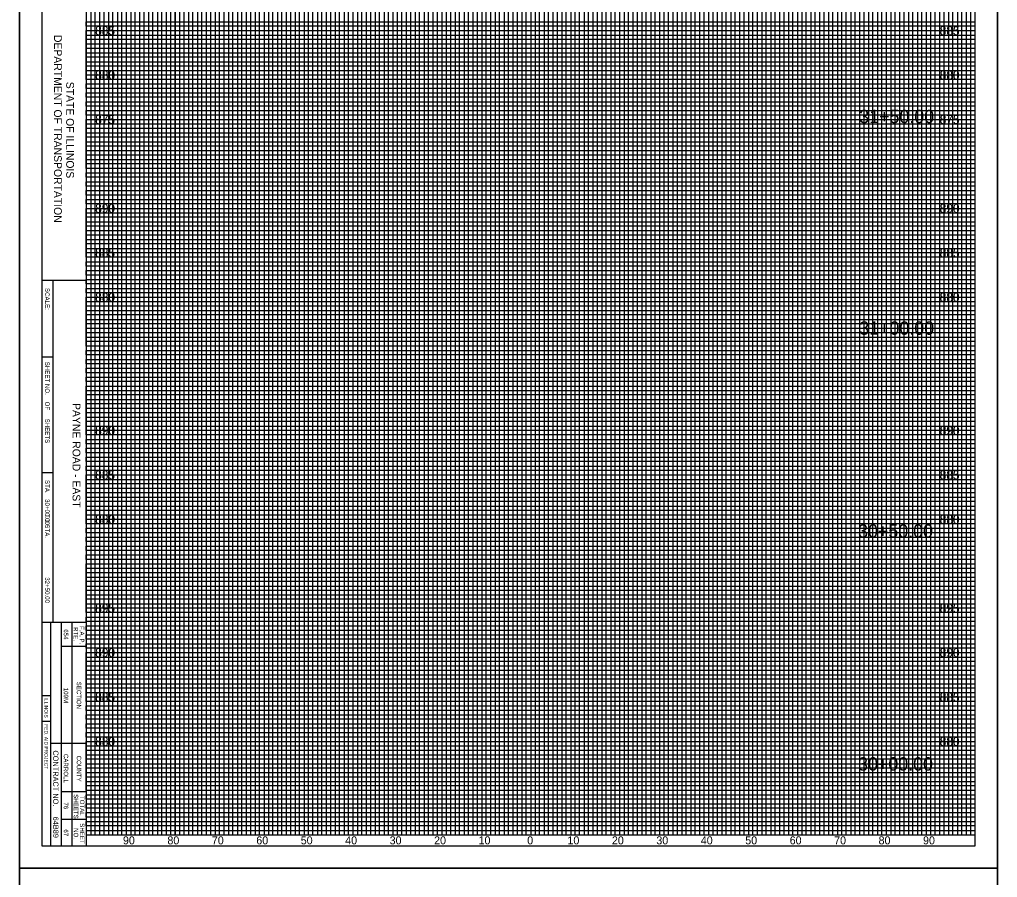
# Model space of a CAD drawing. Extents: x 874 to 5505, y 981 to 7567.
# Drawn here: x 5285 to 5505, y 1330.4 to 1523.5 of the extents above; entities that cross this region are included whole.
import ezdxf

# ---------------------------------------------------------------- set-up
doc = ezdxf.new("R2010")
doc.units = 0
for name, color, linetype in [('Sheets_General Details', 7, 'Continuous'), ('Sheets_Minor Grid', 7, 'Continuous'), ('Sheets_Printer Plotting Border', 7, 'Continuous')]:
    doc.layers.add(name, color=color, linetype=linetype)

msp = doc.modelspace()

# ---------------------------------------------------------------- linework, layer by layer
at = {"layer": 'Sheets_General Details'}
for p, q in [((5285, 1332.5), (5285, 1672.5)), ((5505, 1672.5), (5505, 1332.5)), ((5300, 1657.5), (5300, 1337.5)), ((5300, 1464.76), (5290, 1464.76)), ((5292.5, 1464.76), (5292.5, 1387.76)), ((5292.5, 1447.5), (5290, 1447.5)), ((5292.5, 1421.5), (5290, 1421.5)), ((5300, 1387.76), (5290, 1387.76)), ((5291.95, 1387.76), (5291.95, 1337.5)), ((5294.35, 1387.76), (5294.35, 1337.5)), ((5296.75, 1387.76), (5296.75, 1337.5)), ((5300, 1382.36), (5294.35, 1382.36)), ((5291.95, 1371.29), (5290, 1371.29)), ((5291.95, 1365.49), (5290, 1365.49)), ((5300, 1360.56), (5291.95, 1360.56)), ((5300, 1349.64), (5294.35, 1349.64)), ((5300, 1343.43), (5294.35, 1343.43)), ((5285, 992.5), (5285, 1332.5)), ((5285, 1332.5), (5505, 1332.5)), ((5505, 1332.5), (5285, 1332.5)), ((5505, 1332.52), (5505, 1332.5)), ((5505, 1332.5), (5505, 992.5))]:
    msp.add_line(p, q, dxfattribs=at)
msp.add_lwpolyline([(5290, 1337.5), (5500, 1337.5), (5500, 1657.5), (5290, 1657.5)], close=True, dxfattribs=at)
for points in [[(5310, 1655), (5310, 1340), (5320, 1340), (5320, 1655)], [(5320, 1655), (5320, 1340), (5330, 1340), (5330, 1655)], [(5340, 1655), (5340, 1340), (5350, 1340), (5350, 1655)], [(5360, 1655), (5360, 1340), (5370, 1340), (5370, 1655)], [(5380, 1655), (5380, 1340), (5390, 1340), (5390, 1655)], [(5400, 1655), (5400, 1340), (5410, 1340), (5410, 1655)], [(5420, 1655), (5420, 1340), (5430, 1340), (5430, 1655)], [(5440, 1655), (5440, 1340), (5450, 1340), (5450, 1655)], [(5460, 1655), (5460, 1340), (5470, 1340), (5470, 1655)], [(5480, 1655), (5480, 1340), (5490, 1340), (5490, 1655)], [(5500, 1510), (5300, 1510), (5300, 1520), (5500, 1520)], [(5500, 1490), (5300, 1490), (5300, 1500), (5500, 1500)], [(5500, 1470), (5300, 1470), (5300, 1480), (5500, 1480)], [(5500, 1450), (5300, 1450), (5300, 1460), (5500, 1460)], [(5500, 1430), (5300, 1430), (5300, 1440), (5500, 1440)], [(5500, 1410), (5300, 1410), (5300, 1420), (5500, 1420)], [(5500, 1390), (5300, 1390), (5300, 1400), (5500, 1400)], [(5499, 1340), (5500, 1340), (5500, 1350), (5300, 1350), (5300, 1360), (5500, 1360), (5500, 1370), (5300, 1370), (5300, 1380), (5500, 1380)], [(5300, 1340), (5500, 1340)]]:
    msp.add_lwpolyline(points, dxfattribs=at)
at = {"layer": 'Sheets_Minor Grid'}
for points in [[(5301, 1655), (5301, 1340), (5302, 1340), (5302, 1655)], [(5303, 1655), (5303, 1340), (5304, 1340), (5304, 1655)], [(5305, 1655), (5305, 1340), (5306, 1340), (5306, 1655)], [(5307, 1655), (5307, 1340), (5308, 1340), (5308, 1655)], [(5309, 1655), (5309, 1340), (5311, 1340), (5311, 1655)], [(5312, 1655), (5312, 1340), (5313, 1340), (5313, 1655)], [(5314, 1655), (5314, 1340), (5315, 1340), (5315, 1655)], [(5316, 1655), (5316, 1340), (5317, 1340), (5317, 1655)], [(5318, 1655), (5318, 1340), (5319, 1340), (5319, 1655)], [(5321, 1655), (5321, 1340), (5322, 1340), (5322, 1655)], [(5323, 1655), (5323, 1340), (5324, 1340), (5324, 1655)], [(5325, 1655), (5325, 1340), (5326, 1340), (5326, 1655)], [(5327, 1655), (5327, 1340), (5328, 1340), (5328, 1655)], [(5329, 1655), (5329, 1340), (5331, 1340), (5331, 1655)], [(5332, 1655), (5332, 1340), (5333, 1340), (5333, 1655)], [(5334, 1655), (5334, 1340), (5335, 1340), (5335, 1655)], [(5336, 1655), (5336, 1340), (5337, 1340), (5337, 1655)], [(5338, 1655), (5338, 1340), (5339, 1340), (5339, 1655)], [(5341, 1655), (5341, 1340), (5342, 1340), (5342, 1655)], [(5343, 1655), (5343, 1340), (5344, 1340), (5344, 1655)], [(5345, 1655), (5345, 1340), (5346, 1340), (5346, 1655)], [(5347, 1655), (5347, 1340), (5348, 1340), (5348, 1655)], [(5349, 1655), (5349, 1340), (5351, 1340), (5351, 1655)], [(5352, 1655), (5352, 1340), (5353, 1340), (5353, 1655)], [(5354, 1655), (5354, 1340), (5355, 1340), (5355, 1655)], [(5356, 1655), (5356, 1340), (5357, 1340), (5357, 1655)], [(5358, 1655), (5358, 1340), (5359, 1340), (5359, 1655)], [(5361, 1655), (5361, 1340), (5362, 1340), (5362, 1655)], [(5363, 1655), (5363, 1340), (5364, 1340), (5364, 1655)], [(5365, 1655), (5365, 1340), (5366, 1340), (5366, 1655)], [(5367, 1655), (5367, 1340), (5368, 1340), (5368, 1655)], [(5369, 1655), (5369, 1340), (5371, 1340), (5371, 1655)], [(5372, 1655), (5372, 1340), (5373, 1340), (5373, 1655)], [(5374, 1655), (5374, 1340), (5375, 1340), (5375, 1655)], [(5376, 1655), (5376, 1340), (5377, 1340), (5377, 1655)], [(5378, 1655), (5378, 1340), (5379, 1340), (5379, 1655)], [(5381, 1655), (5381, 1340), (5382, 1340), (5382, 1655)], [(5383, 1655), (5383, 1340), (5384, 1340), (5384, 1655)], [(5385, 1655), (5385, 1340), (5386, 1340), (5386, 1655)], [(5387, 1655), (5387, 1340), (5388, 1340), (5388, 1655)], [(5389, 1655), (5389, 1340), (5391, 1340), (5391, 1655)], [(5392, 1655), (5392, 1340), (5393, 1340), (5393, 1655)], [(5394, 1655), (5394, 1340), (5395, 1340), (5395, 1655)], [(5396, 1655), (5396, 1340), (5397, 1340), (5397, 1655)], [(5398, 1655), (5398, 1340), (5399, 1340), (5399, 1655)], [(5401, 1655), (5401, 1340), (5402, 1340), (5402, 1655)], [(5403, 1655), (5403, 1340), (5404, 1340), (5404, 1655)], [(5405, 1655), (5405, 1340), (5406, 1340), (5406, 1655)], [(5407, 1655), (5407, 1340), (5408, 1340), (5408, 1655)], [(5409, 1655), (5409, 1340), (5411, 1340), (5411, 1655)], [(5412, 1655), (5412, 1340), (5413, 1340), (5413, 1655)], [(5414, 1655), (5414, 1340), (5415, 1340), (5415, 1655)], [(5416, 1655), (5416, 1340), (5417, 1340), (5417, 1655)], [(5418, 1655), (5418, 1340), (5419, 1340), (5419, 1655)], [(5421, 1655), (5421, 1340), (5422, 1340), (5422, 1655)], [(5423, 1655), (5423, 1340), (5424, 1340), (5424, 1655)], [(5425, 1655), (5425, 1340), (5426, 1340), (5426, 1655)], [(5427, 1655), (5427, 1340), (5428, 1340), (5428, 1655)], [(5429, 1655), (5429, 1340), (5431, 1340), (5431, 1655)], [(5432, 1655), (5432, 1340), (5433, 1340), (5433, 1655)], [(5434, 1655), (5434, 1340), (5435, 1340), (5435, 1655)], [(5436, 1655), (5436, 1340), (5437, 1340), (5437, 1655)], [(5438, 1655), (5438, 1340), (5439, 1340), (5439, 1655)], [(5441, 1655), (5441, 1340), (5442, 1340), (5442, 1655)], [(5443, 1655), (5443, 1340), (5444, 1340), (5444, 1655)], [(5445, 1655), (5445, 1340), (5446, 1340), (5446, 1655)], [(5447, 1655), (5447, 1340), (5448, 1340), (5448, 1655)], [(5449, 1655), (5449, 1340), (5451, 1340), (5451, 1655)], [(5452, 1655), (5452, 1340), (5453, 1340), (5453, 1655)], [(5454, 1655), (5454, 1340), (5455, 1340), (5455, 1655)], [(5456, 1655), (5456, 1340), (5457, 1340), (5457, 1655)], [(5458, 1655), (5458, 1340), (5459, 1340), (5459, 1655)], [(5461, 1655), (5461, 1340), (5462, 1340), (5462, 1655)], [(5463, 1655), (5463, 1340), (5464, 1340), (5464, 1655)], [(5465, 1655), (5465, 1340), (5466, 1340), (5466, 1655)], [(5467, 1655), (5467, 1340), (5468, 1340), (5468, 1655)], [(5469, 1655), (5469, 1340), (5471, 1340), (5471, 1655)], [(5472, 1655), (5472, 1340), (5473, 1340), (5473, 1655)], [(5474, 1655), (5474, 1340), (5475, 1340), (5475, 1655)], [(5476, 1655), (5476, 1340), (5477, 1340), (5477, 1655)], [(5478, 1655), (5478, 1340), (5479, 1340), (5479, 1655)], [(5481, 1655), (5481, 1340), (5482, 1340), (5482, 1655)], [(5483, 1655), (5483, 1340), (5484, 1340), (5484, 1655)], [(5485, 1655), (5485, 1340), (5486, 1340), (5486, 1655)], [(5487, 1655), (5487, 1340), (5488, 1340), (5488, 1655)], [(5489, 1655), (5489, 1340), (5491, 1340), (5491, 1655)], [(5492, 1655), (5492, 1340), (5493, 1340), (5493, 1655)], [(5494, 1655), (5494, 1340), (5495, 1340), (5495, 1655)], [(5496, 1655), (5496, 1340), (5497, 1340), (5497, 1655)], [(5498, 1655), (5498, 1340), (5499, 1340), (5499, 1655)], [(5500, 1522), (5300, 1522), (5300, 1523), (5500, 1523)], [(5500, 1519), (5300, 1519), (5300, 1521), (5500, 1521)], [(5500, 1517), (5300, 1517), (5300, 1518), (5500, 1518)], [(5500, 1515), (5300, 1515), (5300, 1516), (5500, 1516)], [(5500, 1513), (5300, 1513), (5300, 1514), (5500, 1514)], [(5500, 1511), (5300, 1511), (5300, 1512), (5500, 1512)], [(5500, 1508), (5300, 1508), (5300, 1509), (5500, 1509)], [(5500, 1506), (5300, 1506), (5300, 1507)], [(5300, 1507), (5500, 1507)], [(5500, 1504), (5300, 1504), (5300, 1505), (5500, 1505)], [(5500, 1502), (5300, 1502), (5300, 1503), (5500, 1503)], [(5500, 1499), (5300, 1499), (5300, 1501), (5500, 1501)], [(5500, 1497), (5300, 1497), (5300, 1498), (5500, 1498)], [(5500, 1495), (5300, 1495), (5300, 1496), (5500, 1496)], [(5500, 1493), (5300, 1493), (5300, 1494), (5500, 1494)], [(5500, 1491), (5300, 1491), (5300, 1492), (5500, 1492)], [(5500, 1488), (5300, 1488), (5300, 1489), (5500, 1489)], [(5500, 1486), (5300, 1486), (5300, 1487), (5500, 1487)], [(5500, 1484), (5300, 1484), (5300, 1485), (5500, 1485)], [(5500, 1482), (5300, 1482), (5300, 1483), (5500, 1483)], [(5500, 1479), (5300, 1479), (5300, 1481), (5500, 1481)], [(5500, 1477), (5300, 1477), (5300, 1478), (5500, 1478)], [(5500, 1475), (5300, 1475), (5300, 1476), (5500, 1476)], [(5500, 1473), (5300, 1473), (5300, 1474), (5500, 1474)], [(5500, 1471), (5300, 1471), (5300, 1472), (5500, 1472)], [(5500, 1468), (5300, 1468), (5300, 1469), (5500, 1469)], [(5500, 1466), (5300, 1466), (5300, 1467), (5500, 1467)], [(5500, 1464), (5300, 1464), (5300, 1465), (5500, 1465)], [(5500, 1462), (5300, 1462), (5300, 1463), (5500, 1463)], [(5500, 1459), (5300, 1459), (5300, 1461), (5500, 1461)], [(5500, 1457), (5300, 1457), (5300, 1458), (5500, 1458)], [(5500, 1455), (5300, 1455), (5300, 1456), (5500, 1456)], [(5500, 1453), (5300, 1453), (5300, 1454), (5500, 1454)], [(5500, 1451), (5300, 1451), (5300, 1452)], [(5300, 1452), (5500, 1452)], [(5500, 1448), (5300, 1448), (5300, 1449), (5500, 1449)], [(5500, 1446), (5300, 1446), (5300, 1447), (5500, 1447)], [(5500, 1444), (5300, 1444), (5300, 1445), (5500, 1445)], [(5500, 1442), (5300, 1442), (5300, 1443), (5500, 1443)], [(5500, 1439), (5300, 1439), (5300, 1441), (5500, 1441)], [(5500, 1437), (5300, 1437), (5300, 1438), (5500, 1438)], [(5500, 1435), (5300, 1435), (5300, 1436), (5500, 1436)], [(5500, 1433), (5300, 1433), (5300, 1434), (5500, 1434)], [(5500, 1431), (5300, 1431), (5300, 1432), (5500, 1432)], [(5500, 1428), (5300, 1428), (5300, 1429), (5500, 1429)], [(5500, 1426), (5300, 1426), (5300, 1427), (5500, 1427)], [(5500, 1424), (5300, 1424), (5300, 1425), (5500, 1425)], [(5500, 1422), (5300, 1422), (5300, 1423), (5500, 1423)], [(5500, 1419), (5300, 1419), (5300, 1421), (5500, 1421)], [(5500, 1417), (5300, 1417), (5300, 1418), (5500, 1418)], [(5500, 1415), (5300, 1415), (5300, 1416), (5500, 1416)], [(5500, 1413), (5300, 1413), (5300, 1414), (5500, 1414)], [(5500, 1411), (5300, 1411), (5300, 1412), (5500, 1412)], [(5500, 1408), (5300, 1408), (5300, 1409), (5500, 1409)], [(5500, 1406), (5300, 1406), (5300, 1407), (5500, 1407)], [(5500, 1404), (5300, 1404), (5300, 1405), (5500, 1405)], [(5500, 1402), (5300, 1402), (5300, 1403), (5500, 1403)], [(5500, 1399), (5300, 1399), (5300, 1401), (5500, 1401)], [(5500, 1397), (5300, 1397), (5300, 1398), (5500, 1398)], [(5500, 1395), (5300, 1395), (5300, 1396)], [(5300, 1396), (5500, 1396)], [(5500, 1393), (5300, 1393), (5300, 1394), (5500, 1394)], [(5500, 1391), (5300, 1391), (5300, 1392), (5500, 1392)], [(5500, 1388), (5300, 1388), (5300, 1389), (5500, 1389)], [(5500, 1386), (5300, 1386), (5300, 1387), (5500, 1387)], [(5500, 1384), (5300, 1384), (5300, 1385), (5500, 1385)], [(5500, 1382), (5300, 1382), (5300, 1383), (5500, 1383)], [(5300, 1341), (5500, 1341), (5500, 1342), (5300, 1342), (5300, 1343), (5500, 1343), (5500, 1344), (5300, 1344), (5300, 1345), (5500, 1345), (5500, 1346), (5300, 1346), (5300, 1347), (5500, 1347), (5500, 1348), (5300, 1348), (5300, 1349), (5500, 1349), (5500, 1351), (5300, 1351), (5300, 1352), (5500, 1352), (5500, 1353), (5300, 1353), (5300, 1354), (5500, 1354), (5500, 1355), (5300, 1355), (5300, 1356), (5500, 1356), (5500, 1357), (5300, 1357), (5300, 1358), (5500, 1358), (5500, 1359), (5300, 1359), (5300, 1361), (5500, 1361), (5500, 1362), (5300, 1362), (5300, 1363), (5500, 1363), (5500, 1364), (5300, 1364), (5300, 1365), (5500, 1365), (5500, 1366), (5300, 1366), (5300, 1367), (5500, 1367), (5500, 1368), (5300, 1368), (5300, 1369), (5500, 1369), (5500, 1371), (5300, 1371), (5300, 1372), (5500, 1372), (5500, 1373), (5300, 1373), (5300, 1374), (5500, 1374), (5500, 1375), (5300, 1375), (5300, 1376), (5500, 1376), (5500, 1377), (5300, 1377), (5300, 1378), (5500, 1378), (5500, 1379), (5300, 1379), (5300, 1381), (5500, 1381)]]:
    msp.add_lwpolyline(points, dxfattribs=at)
at = {"layer": 'Sheets_Printer Plotting Border'}
for points in [[(5285, 1672.5), (5285, 1332.5), (5505, 1332.5), (5505, 1672.5)], [(5285, 1332.5), (5285, 992.5), (5505, 992.5), (5505, 1332.5)]]:
    msp.add_lwpolyline(points, close=True, dxfattribs=at)

# ---------------------------------------------------------------- texts
at = {"layer": 'Sheets_General Details'}
for s, height, p in [('885', 2, (5302.02, 1520)), ('885', 2, (5492.02, 1520)), ('880', 2, (5302.02, 1510)), ('880', 2, (5492.02, 1510)), ('31+50.00', 3, (5473.91, 1500.18)), ('875', 2, (5302.02, 1500)), ('875', 2, (5492.02, 1500)), ('890', 2, (5302.02, 1480)), ('890', 2, (5492.02, 1480)), ('885', 2, (5302.02, 1470)), ('885', 2, (5492.02, 1470)), ('880', 2, (5302.02, 1460)), ('880', 2, (5492.02, 1460)), ('31+00.00', 3, (5473.91, 1452.55)), ('890', 2, (5302.02, 1430)), ('890', 2, (5492.02, 1430)), ('885', 2, (5302.02, 1420)), ('885', 2, (5492.02, 1420)), ('880', 2, (5302.02, 1410)), ('880', 2, (5492.02, 1410)), ('30+50.00', 3, (5473.65, 1406.88)), ('895', 2, (5302.02, 1390)), ('895', 2, (5492.02, 1390)), ('890', 2, (5302.02, 1380)), ('890', 2, (5492.02, 1380)), ('885', 2, (5302.02, 1370)), ('885', 2, (5492.02, 1370)), ('880', 2, (5302.02, 1360)), ('880', 2, (5492.02, 1360)), ('30+00.00', 3, (5473.65, 1354.45)), ('90', 1.8, (5308.26, 1337.85)), ('80', 1.8, (5318.26, 1337.85)), ('70', 1.8, (5328.26, 1337.85)), ('60', 1.8, (5338.26, 1337.85)), ('50', 1.8, (5348.26, 1337.85)), ('40', 1.8, (5358.26, 1337.85)), ('30', 1.8, (5368.26, 1337.85)), ('20', 1.8, (5378.26, 1337.85)), ('10', 1.8, (5388.26, 1337.85)), ('0', 1.8, (5399.21, 1337.85)), ('0', 1.8, (5399.21, 1337.85)), ('10', 1.8, (5408.26, 1337.85)), ('20', 1.8, (5418.26, 1337.85)), ('30', 1.8, (5428.26, 1337.85)), ('40', 1.8, (5438.26, 1337.85)), ('50', 1.8, (5448.26, 1337.85)), ('60', 1.8, (5458.26, 1337.85)), ('70', 1.8, (5468.26, 1337.85)), ('80', 1.8, (5478.26, 1337.85)), ('90', 1.8, (5488.26, 1337.85))]:
    msp.add_text(s, height=height, dxfattribs=at).set_placement(p)
for s, height, p in [('DEPARTMENT OF TRANSPORTATION', 1.75, (5292.75, 1520.03)), ('STATE OF ILLINOIS', 1.75, (5295.5, 1509.49)), ('SCALE:          ', 1, (5290.75, 1463.07)), ('SHEET NO.    OF     SHEETS', 1, (5290.75, 1446.48)), ('PAYNE ROAD - EAST', 1.75, (5296.93, 1437.18)), ('STA.            TO STA.            ', 1, (5290.75, 1419.85)), ('30+00.00', 1, (5290.75, 1415.55)), ('32+50.00', 1, (5290.75, 1397.96)), ('654', 1, (5294.95, 1386.26)), ('RTE.', 1, (5297.15, 1386.75)), ('F.A. ', 1, (5298.55, 1386.99)), ('P.', 1, (5298.55, 1384.2)), ('109M', 1, (5294.95, 1373.09)), ('SECTION', 1, (5297.87, 1374.46)), ('ILLINOIS', 0.8, (5290.59, 1370.89)), ('FED. AID PROJECT', 0.8, (5290.59, 1364.88)), ('CONTRACT NO.      ', 1.2, (5292.55, 1359)), ('CARROLL', 1, (5294.95, 1358.21)), ('COUNTY', 1, (5297.87, 1357.81)), ('SHEETS', 1, (5297.19, 1349.14)), ('TOTAL', 1, (5298.59, 1348.75)), ('76', 1, (5294.95, 1347.29)), ('64B89', 1.2, (5292.55, 1344.09)), ('SHEET', 1, (5298.59, 1342.6)), ('67', 1, (5294.95, 1341.22)), ('NO.', 1, (5297.19, 1341.5))]:
    msp.add_text(s, height=height, rotation=270, dxfattribs=at).set_placement(p)

doc.saveas('drawing.dxf')
